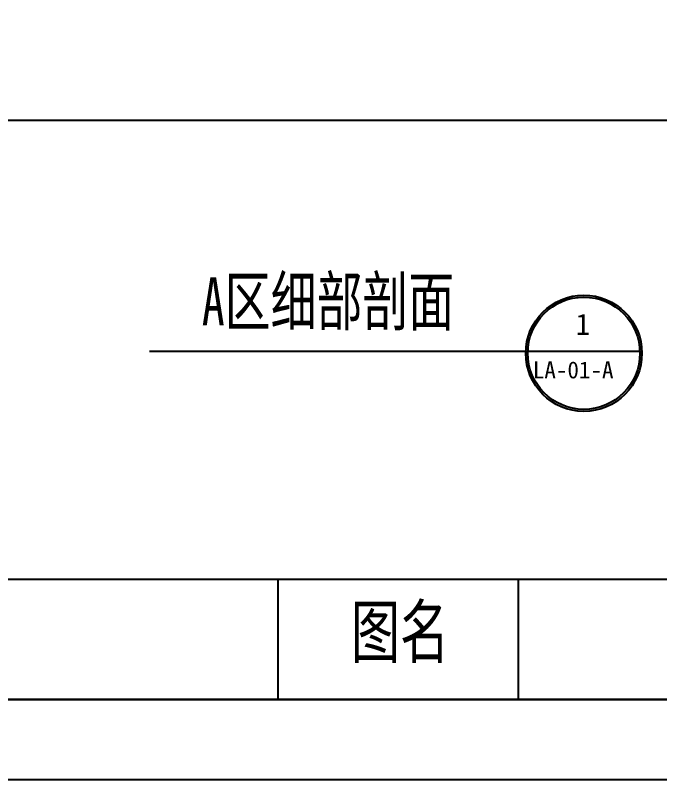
# Model space of a CAD drawing. Extents: x -43530 to -39330, y 16129 to 19047.
# Drawn here: x -41933 to -41129, y 16129 to 17082 of the extents above; entities that cross this region are included whole.
import ezdxf

# ---------------------------------------------------------------- set-up
doc = ezdxf.new("R2010")
doc.units = 0
for name, color, linetype in [('LEVEL', 2, 'CONTINUOUS'), ('TEXT', 41, 'CONTINUOUS'), ('TK', 1, 'CONTINUOUS')]:
    doc.layers.add(name, color=color, linetype=linetype)
doc.styles.add('STYLE1', font='SIMSUN.TTF', dxfattribs={"width": 0.7})

msp = doc.modelspace()

# ---------------------------------------------------------------- hatches: boundary and pattern name
at = {"layer": 'TEXT', "linetype": 'CONTINUOUS'}
h = msp.add_hatch(color=256, dxfattribs=at)
edge = h.paths.add_edge_path()
edge.add_arc((-41223.57, 16660.92), 72.5, 0, 360)
edge = h.paths.add_edge_path(flags=16)
edge.add_arc((-41223.57, 16660.92), 70, 0, 360)

# ---------------------------------------------------------------- linework, layer by layer
at = {"layer": 'LEVEL'}
msp.add_line((-42989.02, 16951.53), (-39965.64, 16951.53), dxfattribs=at)
at = {"layer": 'TEXT', "linetype": 'CONTINUOUS', "const_width": 2.5}
msp.add_lwpolyline([(-41765.55, 16663.23), (-41153.61, 16663.23)], dxfattribs=at)
at = {"layer": 'TEXT', "linetype": 'CONTINUOUS'}
for radius in [72.5, 70]:
    msp.add_circle((-41223.57, 16660.92), radius, dxfattribs=at)
at = {"layer": 'TK', "linetype": 'CONTINUOUS'}
for p, q in [((-41605, 16229.13), (-41605, 16379.13)), ((-41305, 16229.13), (-41305, 16379.13)), ((-39430, 16229.13), (-43280, 16229.13)), ((-39330, 16129.13), (-43530, 16129.13))]:
    msp.add_line(p, q, dxfattribs=at)
at = {"layer": 'TK', "linetype": 'CONTINUOUS', "const_width": 2.5}
for points in [[(-43280, 18979.13), (-43280, 16229.13), (-39430, 16229.13), (-39430, 18979.13), (-43280, 18979.13)], [(-43280, 16379.13), (-39430, 16379.13)]]:
    msp.add_lwpolyline(points, dxfattribs=at)

# ---------------------------------------------------------------- texts
at = {"layer": 'TEXT', "linetype": 'CONTINUOUS', "style": 'STYLE1', "width": 0.7}
msp.add_text('A区细部剖面', height=60, dxfattribs=at).set_placement((-41700.28, 16695.68))
at = {"layer": 'TEXT', "linetype": 'CONTINUOUS'}
for s, height, p in [('1', 26.44, (-41233.73, 16683.87)), ('LA-01-A', 21.15, (-41287.27, 16629.58))]:
    msp.add_text(s, height=height, dxfattribs=at).set_placement(p)
at = {"layer": 'TK', "linetype": 'CONTINUOUS', "style": 'STYLE1', "width": 0.7}
msp.add_text('图名', height=64, dxfattribs=at).set_placement((-41514.1, 16281.73))

doc.saveas('drawing.dxf')
